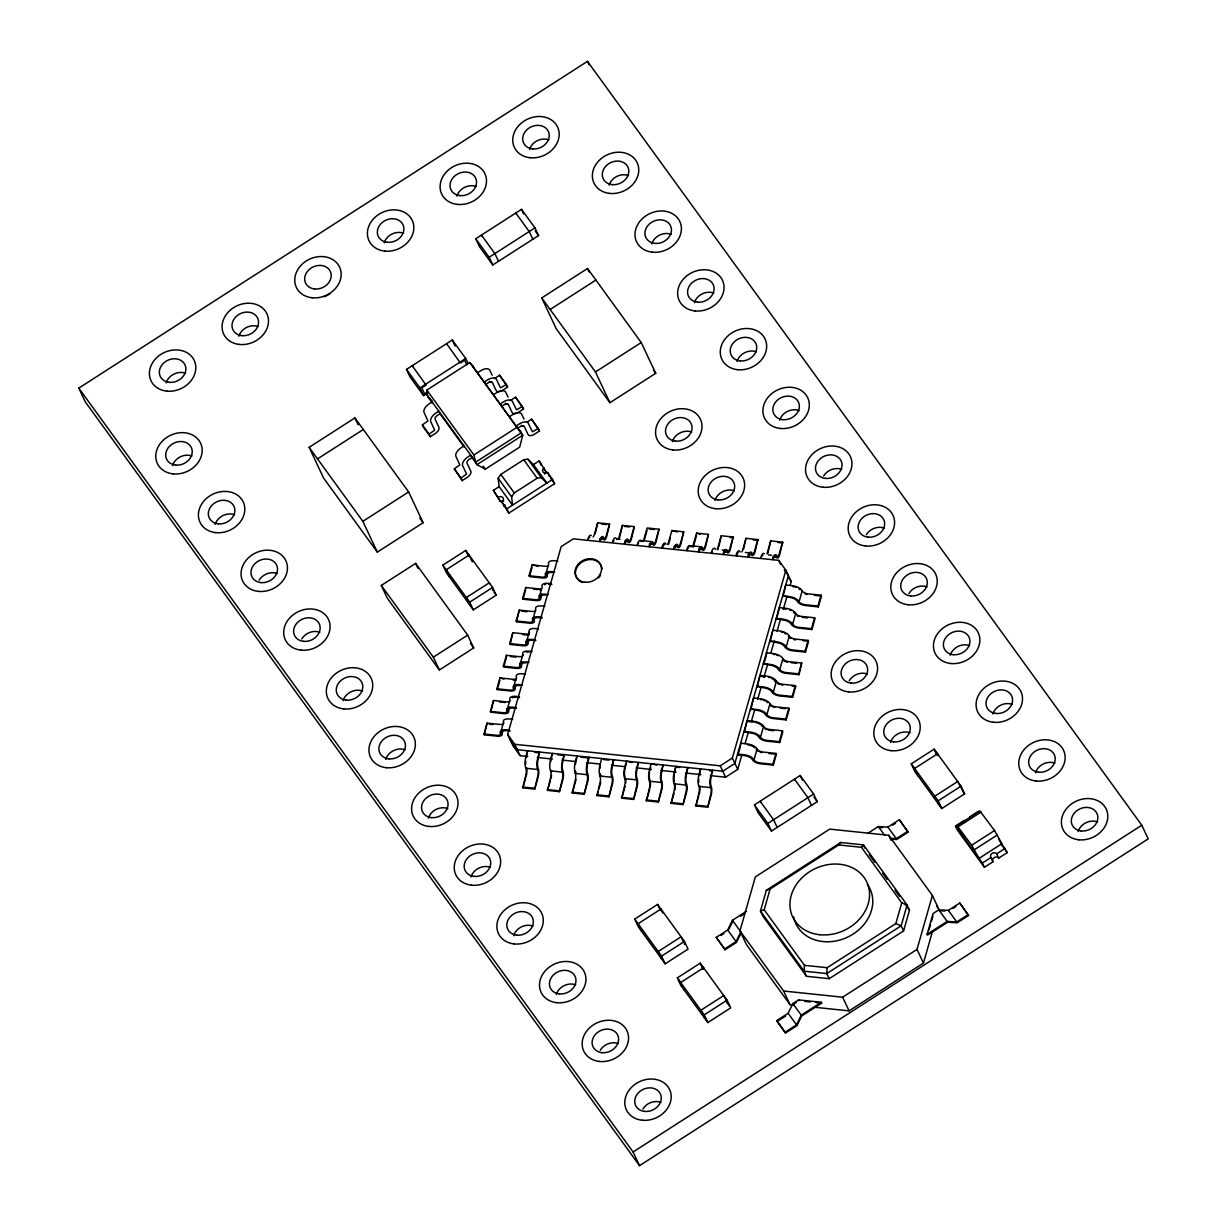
<?xml version="1.0" encoding="UTF-8"?>
<svg xmlns="http://www.w3.org/2000/svg" width="1227" height="1227" viewBox="0 0 1227 1227"><rect width="100%" height="100%" fill="white"/><g stroke="black" fill="none" stroke-linecap="round" stroke-linejoin="round"><path stroke-width="1.5" d="M840.74 842.504L838.762 844.943L770.096 889.054L764.176 909.805L804.467 965.327L804.099 971.186L806.507 976.309L829.207 978.686L903.593 930.91L909.498 910.158L907.09 905.02L863.44 844.882L840.74 842.504L766.354 890.281L760.449 911.032L762.857 916.17L806.507 976.309M838.762 844.943L861.461 847.32L901.738 902.842L895.833 923.594L827.167 967.704L826.783 973.563L829.207 978.686M510.064 731.016L506.858 730.678A6.825 3.052 15.9 0 0 502.042 733.424A6.825 3.052 15.9 0 1 497.226 736.169L484.389 734.82L483.99 733.976L487.088 723.117L499.926 724.451A5.123 2.285 15.9 0 0 503.53 722.396A8.528 3.819 15.9 0 1 509.542 718.961L512.763 719.298M516.506 708.408L513.3 708.086A6.825 3.052 15.9 0 0 508.484 710.832A6.825 3.052 15.9 0 1 503.668 713.577L490.831 712.227L490.432 711.369L493.515 700.51L506.368 701.859A5.123 2.285 15.9 0 0 509.926 701.016M519.727 685.479A6.825 3.052 15.9 0 0 514.926 688.224A6.825 3.052 15.9 0 1 510.11 690.97L497.272 689.62L496.858 688.776L499.956 677.902L512.794 679.252A5.123 2.285 15.9 0 0 515.846 678.853M526.168 662.871A6.825 3.052 15.9 0 0 521.352 665.617A6.825 3.052 15.9 0 1 516.552 668.362L503.699 667.028L503.3 666.169L506.398 655.31L519.236 656.644A5.123 2.285 15.9 0 0 522.288 656.261M535.816 640.617L532.61 640.279A6.825 3.052 15.9 0 0 527.794 643.025A6.825 3.052 15.9 0 1 522.978 645.77L510.141 644.42L509.742 643.562L512.84 632.703L525.677 634.052A5.123 2.285 15.9 0 0 529.282 631.997A8.528 3.819 15.9 0 1 535.294 628.561L538.5 628.899M542.257 618.009L539.036 617.672A6.825 3.052 15.9 0 0 534.236 620.417A6.825 3.052 15.9 0 1 529.42 623.163L516.582 621.813L516.184 620.969L519.266 610.11L532.104 611.445A5.123 2.285 15.9 0 0 535.678 610.601M545.478 595.064A6.825 3.052 15.9 0 0 540.662 597.81A6.825 3.052 15.9 0 1 535.862 600.555L523.024 599.221L522.61 598.362L525.708 587.503L538.546 588.853A5.123 2.285 15.9 0 0 541.598 588.454M551.92 572.472A6.825 3.052 15.9 0 0 547.104 575.218A6.825 3.052 15.9 0 1 542.288 577.963L529.45 576.613L529.052 575.754L532.15 564.895L544.987 566.245A5.123 2.285 15.9 0 0 548.04 565.846M484.389 734.82L487.088 723.117M490.831 712.227L493.515 700.51M497.272 689.62L499.849 680.571M504.22 665.218L506.276 657.979M510.141 644.42L512.84 632.703M516.582 621.813L519.266 610.11M523.024 599.221L525.601 590.172M529.972 574.803L532.027 567.564M483.99 733.976L496.828 735.31A5.123 2.285 15.9 0 0 500.447 733.255L503.53 722.396M490.432 711.369L503.269 712.718A5.123 2.285 15.9 0 0 506.874 710.663L509.972 699.789M513.837 686.246L515.892 679.006M503.3 666.169L516.138 667.519A5.123 2.285 15.9 0 0 519.757 665.448L522.84 654.589A8.528 3.819 15.9 0 1 528.852 651.154L532.073 651.491M509.742 643.562L522.579 644.911A5.123 2.285 15.9 0 0 526.184 642.856L529.282 631.997M516.184 620.969L529.021 622.304A5.123 2.285 15.9 0 0 532.625 620.248L535.724 609.39A8.528 3.819 15.9 0 1 541.736 605.954L544.941 606.291M539.573 595.831L541.644 588.592M529.052 575.754L541.889 577.104A5.123 2.285 15.9 0 0 545.494 575.049L548.086 566M502.042 733.424L503.07 729.804M508.484 710.832L509.512 707.212M514.926 688.224L515.953 684.605M521.352 665.617L522.395 661.997M527.794 643.025L528.822 639.405M540.662 597.81L541.705 594.19M547.104 575.218L548.132 571.598M527.748 756.476L520.141 755.679L513.009 745.878L507.656 734.482L561.168 546.628L573.3 538.837L778.746 560.356L785.863 570.172L791.216 581.552L790.173 585.233M526.322 757.504L527.595 750.786L525.923 756.66A8.528 2.776 -84 0 0 525.846 768.271A5.123 1.672 -84 0 1 525.8 775.234L522.855 787.826L534.727 789.068L538.07 777.335A6.825 2.224 -84 0 0 538.132 768.041A6.825 2.224 -84 0 1 538.208 758.746L539.466 752.028L537.794 757.903A8.528 2.776 -84 0 0 537.717 769.513A5.123 1.672 -84 0 1 537.671 776.476L534.727 789.068M600.064 541.536A6.825 2.224 -84 0 1 603.347 539.082A6.825 2.224 -84 0 0 606.629 536.628L609.574 524.036L597.687 522.794L594.343 534.543A5.123 1.672 -84 0 1 593.101 536.905M522.855 787.826L525.723 777.765M595.233 533.714L597.687 522.794M609.574 524.036L606.23 535.785A5.123 1.672 -84 0 1 603.761 537.625A8.528 2.776 -84 0 0 599.666 540.693M559.451 791.66L562.395 779.068A5.123 1.672 -84 0 0 562.441 772.105A8.528 2.776 -84 0 1 562.518 760.479L564.19 754.62L562.917 761.338A6.825 2.224 -84 0 0 562.856 770.633A6.825 2.224 -84 0 1 562.794 779.912L559.451 791.66L547.564 790.418L550.509 777.826A5.123 1.672 -84 0 0 550.555 770.847A8.528 2.776 -84 0 1 550.632 759.237L552.303 753.378L551.046 760.096A6.825 2.224 -84 0 0 550.662 761.737M624.788 544.128A6.825 2.224 -84 0 1 628.071 541.674A6.825 2.224 -84 0 0 631.338 539.22L634.282 526.628L622.411 525.386L619.068 537.119A5.123 1.672 -84 0 1 617.825 539.481M547.564 790.418L550.432 780.357M619.466 537.978L622.411 525.386M634.282 526.628L630.939 538.377A5.123 1.672 -84 0 1 628.485 540.202A8.528 2.776 -84 0 0 624.374 543.27M584.159 794.252L587.104 781.66A5.123 1.672 -84 0 0 587.15 774.682A8.528 2.776 -84 0 1 587.227 763.071L588.899 757.212L587.641 763.93A6.825 2.224 -84 0 0 587.564 773.225A6.825 2.224 -84 0 1 587.503 782.504L584.159 794.252L572.288 793.01L575.233 780.403A5.123 1.672 -84 0 0 575.279 773.439A8.528 2.776 -84 0 1 575.356 761.829L577.027 755.955L575.754 762.688A6.825 2.224 -84 0 0 575.386 764.329M572.288 793.01L575.632 781.262A6.825 2.224 -84 0 0 576.015 779.62M644.19 540.57L647.043 530.509M642.994 541.567A5.123 1.672 -84 0 0 643.776 539.711L647.12 527.978L659.006 529.22L655.663 540.954A5.123 1.672 -84 0 1 653.193 542.794A8.528 2.776 -84 0 0 649.098 545.862M601.751 758.547L600.08 764.421A8.528 2.776 -84 0 0 599.988 776.031A5.123 1.672 -84 0 1 599.942 782.995L596.997 795.602L608.883 796.844L612.227 785.096A6.825 2.224 -84 0 0 612.288 775.801A6.825 2.224 -84 0 1 612.35 766.522L613.623 759.789L611.951 765.663A8.528 2.776 -84 0 0 611.874 777.274A5.123 1.672 -84 0 1 611.828 784.237L608.883 796.844M674.221 549.313A6.825 2.224 -84 0 1 677.503 546.859A6.825 2.224 -84 0 0 680.786 544.405L683.715 531.812L671.844 530.57L668.5 542.303A5.123 1.672 -84 0 1 667.703 544.159M596.997 795.602L597.963 792.243M598.914 788.884L600.356 783.854A6.825 2.224 -84 0 0 600.724 782.212M670.341 538.132L668.899 543.162A6.825 2.224 -84 0 1 668.408 544.558M683.715 531.812L680.371 543.546A5.123 1.672 -84 0 1 677.918 545.386A8.528 2.776 -84 0 0 673.822 548.454M625.617 766.4L626.445 763.455M633.592 799.421L636.537 786.829A5.123 1.672 -84 0 0 636.583 779.866A8.528 2.776 -84 0 1 636.675 768.255L638.347 762.381L637.074 769.114A6.825 2.224 -84 0 0 637.012 778.393A6.825 2.224 -84 0 1 636.936 787.688L633.592 799.421L621.721 798.179L624.666 785.587A5.123 1.672 -84 0 0 624.712 778.624A8.528 2.776 -84 0 1 624.788 767.013L626.46 761.139L631.951 762.534M698.93 551.905A6.825 2.224 -84 0 1 702.212 549.451A6.825 2.224 -84 0 0 705.494 546.997L708.439 534.389L696.553 533.147L693.209 544.895A5.123 1.672 -84 0 1 692.427 546.751M621.721 798.179L625.064 786.446M696.491 535.678L693.623 545.754A6.825 2.224 -84 0 1 693.132 547.15M708.439 534.389L705.096 546.138A5.123 1.672 -84 0 1 702.626 547.978A8.528 2.776 -84 0 0 698.531 551.046M649.911 770.449L650.739 767.519M658.316 802.013L661.261 789.421A5.123 1.672 -84 0 0 661.307 782.458A8.528 2.776 -84 0 1 661.384 770.847L663.055 764.973L661.782 771.706A6.825 2.224 -84 0 0 661.721 780.986A6.825 2.224 -84 0 1 661.66 790.28L658.316 802.013L646.445 800.771L649.374 788.179A5.123 1.672 -84 0 0 649.436 781.216A8.528 2.776 -84 0 1 649.512 769.605L651.184 763.731L656.675 765.111M723.654 554.481A6.825 2.224 -84 0 1 726.936 552.027A6.825 2.224 -84 0 0 730.218 549.589L733.148 536.981L721.277 535.739L717.933 547.487A5.123 1.672 -84 0 1 717.151 549.343M646.445 800.771L649.789 789.038M718.807 546.659L721.277 535.739M733.148 536.981L729.804 548.73A5.123 1.672 -84 0 1 727.35 550.57A8.528 2.776 -84 0 0 723.255 553.638M674.62 773.041L675.893 766.323L674.221 772.182A8.528 2.776 -84 0 0 674.144 783.808A5.123 1.672 -84 0 1 674.098 790.771L671.154 803.363L683.04 804.605L686.384 792.872A6.825 2.224 -84 0 0 686.445 783.578A6.825 2.224 -84 0 1 686.506 774.283L687.78 767.565L686.108 773.439A8.528 2.776 -84 0 0 686.016 785.05A5.123 1.672 -84 0 1 685.97 792.013L683.04 804.605M748.363 557.073A6.825 2.224 -84 0 1 751.645 554.619A6.825 2.224 -84 0 0 754.927 552.165L757.872 539.573L746.001 538.331L742.657 550.079A5.123 1.672 -84 0 1 741.86 551.935M671.154 803.363L674.022 793.302M743.531 549.251L746.001 538.331M757.872 539.573L754.528 551.322A5.123 1.672 -84 0 1 752.074 553.162A8.528 2.776 -84 0 0 747.964 556.214M699.344 775.633L700.617 768.915L698.945 774.774A8.528 2.776 -84 0 0 698.869 786.384A5.123 1.672 -84 0 1 698.823 793.363L695.878 805.955L707.749 807.197L711.093 795.449A6.825 2.224 -84 0 0 711.154 786.17A6.825 2.224 -84 0 1 711.215 776.875L712.488 770.157L710.816 776.016A8.528 2.776 -84 0 0 710.74 787.627A5.123 1.672 -84 0 1 710.694 794.605L707.749 807.197M773.087 559.665A6.825 2.224 -84 0 1 776.369 557.211A6.825 2.224 -84 0 0 779.651 554.757L782.596 542.165L770.709 540.923L767.366 552.656A5.123 1.672 -84 0 1 766.998 553.714M695.878 805.955L698.746 795.894M767.765 553.515L770.709 540.923M782.596 542.165L779.252 553.898A5.123 1.672 -84 0 1 776.783 555.739A8.528 2.776 -84 0 0 772.688 558.806M710.356 775.617L725.571 777.212L737.718 769.406L732.366 758.025L785.863 570.172M741.062 744.053L740.663 743.209L747.09 743.884A8.528 3.819 15.9 0 1 757.12 748.991A5.123 2.285 15.9 0 0 763.133 752.059L775.985 753.409L776.384 754.252L773.286 765.127L760.449 763.777A6.825 3.052 15.9 0 1 752.427 759.682A6.825 3.052 15.9 0 0 744.39 755.587L737.964 754.927L740.556 745.863M744.406 732.32L747.105 720.602L753.516 721.277A8.528 3.819 15.9 0 1 763.562 726.384A5.123 2.285 15.9 0 0 769.574 729.452L782.412 730.801L782.826 731.66L779.728 742.519L766.89 741.169A6.825 3.052 15.9 0 1 758.853 737.074A6.825 3.052 15.9 0 0 750.832 732.994L744.007 731.461L750.433 732.136A8.528 3.819 15.9 0 1 760.464 737.243A5.123 2.285 15.9 0 0 766.476 740.31L779.329 741.66L779.728 742.519M750.847 709.712L753.531 697.994L759.958 698.669A8.528 3.819 15.9 0 1 769.989 703.792A5.123 2.285 15.9 0 0 776.016 706.859L788.854 708.194L789.252 709.053L786.17 719.912L773.317 718.577A6.825 3.052 15.9 0 1 765.295 714.482A6.825 3.052 15.9 0 0 757.258 710.387L750.449 708.869L756.86 709.528A8.528 3.819 15.9 0 1 766.906 714.651A5.123 2.285 15.9 0 0 772.918 717.718L785.755 719.068L786.17 719.912M757.289 687.12L759.973 675.402L766.4 676.077A8.528 3.819 15.9 0 1 776.43 681.184A5.123 2.285 15.9 0 0 782.458 684.252L795.295 685.602L795.694 686.46L792.596 697.319L779.758 695.97A6.825 3.052 15.9 0 1 771.737 691.875A6.825 3.052 15.9 0 0 763.7 687.795L756.875 686.261L763.301 686.936A8.528 3.819 15.9 0 1 773.332 692.043A5.123 2.285 15.9 0 0 779.36 695.111L792.197 696.461L792.596 697.319M764.237 662.703L766.292 655.463M770.157 641.905L772.841 630.203L779.268 630.862A8.528 3.819 15.9 0 1 789.298 635.985A5.123 2.285 15.9 0 0 795.326 639.052L808.164 640.402L808.562 641.246L805.479 652.104L792.642 650.77A6.825 3.052 15.9 0 1 784.605 646.675A6.825 3.052 15.9 0 0 776.584 642.58L769.758 641.061L776.17 641.736A8.528 3.819 15.9 0 1 786.216 646.844A5.123 2.285 15.9 0 0 792.228 649.911L805.065 651.261L805.479 652.104M776.599 619.313L779.283 607.595L785.709 608.27A8.528 3.819 15.9 0 1 795.74 613.377A5.123 2.285 15.9 0 0 801.768 616.445L814.605 617.794L815.004 618.653L811.906 629.512L799.068 628.163A6.825 3.052 15.9 0 1 791.047 624.068A6.825 3.052 15.9 0 0 783.01 619.988L776.185 618.454L782.611 619.129A8.528 3.819 15.9 0 1 792.642 624.236A5.123 2.285 15.9 0 0 798.67 627.304L811.507 628.653L811.906 629.512M783.025 596.705L785.725 584.988L792.136 585.662A8.528 3.819 15.9 0 1 802.182 590.785A5.123 2.285 15.9 0 0 808.194 593.853L821.047 595.187L821.446 596.046L818.348 606.905L805.51 605.555A6.825 3.052 15.9 0 1 797.473 601.475A6.825 3.052 15.9 0 0 789.452 597.38L782.627 595.847L789.053 596.521A8.528 3.819 15.9 0 1 799.084 601.644A5.123 2.285 15.9 0 0 805.111 604.712L817.949 606.046L818.348 606.905M737.718 769.406L741.906 754.682M745.065 743.623L748.209 732.58M751.353 721.522L754.498 710.479M757.642 699.421L761.323 686.537M763.946 677.319L767.611 664.436M770.755 653.377L774.436 640.494M777.059 631.276L780.725 618.393M783.347 609.175L787.028 596.291M773.286 765.127L772.887 764.268L760.05 762.918A5.123 2.285 15.9 0 1 754.022 759.85L757.12 748.991M760.464 737.243L763.562 726.384M766.906 714.651L769.989 703.792M773.332 692.043L776.43 681.184M779.774 669.451A8.528 3.819 15.9 0 0 769.743 664.328L763.317 663.654L770.142 665.187A6.825 3.052 15.9 0 1 778.163 669.282A6.825 3.052 15.9 0 0 786.2 673.362L799.038 674.712L798.639 673.853L785.801 672.519A5.123 2.285 15.9 0 1 779.774 669.451L782.872 658.577A8.528 3.819 15.9 0 0 772.826 653.47L766.415 652.795L766.814 653.654M786.216 646.844L789.298 635.985M792.642 624.236L795.74 613.377M799.084 601.644L802.182 590.785M772.887 764.268L775.985 753.409M779.329 741.66L782.412 730.801M785.755 719.068L788.854 708.194M792.197 696.461L795.295 685.602M798.639 673.853L801.722 662.994L788.884 661.644A5.123 2.285 15.9 0 1 782.872 658.577M805.065 651.261L808.164 640.402M811.507 628.653L814.605 617.794M817.949 606.046L821.047 595.187M799.038 674.712L801.722 662.994M793.854 1005.082L790.05 1004.683L746.399 944.545L739.973 930.864L755.341 876.906L829.728 829.115L888.747 835.296L932.382 895.449L938.824 909.13L936.584 906.032M814.805 1007.275L849.069 1010.864L923.456 963.088L917.014 949.422L932.382 895.449M927.137 934.268L933.057 913.517L938.778 909.836L948.333 910.373L959.775 903.026L968.578 915.449L957.137 922.796L947.566 922.259L927.535 935.127L927.137 934.268L947.167 921.416L956.738 921.937L968.18 914.59M929.023 929.943L930.495 924.744M931.477 921.293L932.965 916.109M923.456 963.088L932.673 930.71M741.231 932.704L736.491 942.428L725.05 949.79L716.246 937.367L727.688 930.005L732.427 920.296L746.292 911.385M728.884 929.253L732.826 921.14M725.05 949.79L724.636 948.931L736.077 941.584L740.817 931.86L732.427 920.296M788.117 1013.287L792.857 1003.563L798.578 999.898L821.277 1002.275L821.691 1003.134L801.66 1015.987L796.921 1025.711L785.479 1033.057L776.676 1020.649L788.117 1013.287L796.522 1024.852L785.065 1032.214L785.479 1033.057M796.522 1024.852L801.262 1015.143L821.277 1002.275M498.177 478.3L511.613 496.812L512.549 505.156L499.113 486.644L498.177 478.3L500.815 474.42L523.699 459.726L527.917 459.205L533.454 464.588L546.874 483.101L541.337 477.702L527.917 459.205M511.613 496.812L514.251 492.932L537.135 478.223L541.337 477.702M861.461 847.32L863.44 844.882L865.05 848.302M78.789 388.115L587.472 61.35L1141.77 825.219L1148.211 838.885L639.528 1165.65L85.23 401.781L78.789 388.115L633.086 1151.984L639.528 1165.65M475.739 238.774L521.506 209.357L534.941 227.869L538.561 235.569L492.779 264.971L479.358 246.458L475.739 238.774L489.159 257.271L492.779 264.971M489.159 257.271L534.941 227.869M427.84 392.824L423.56 395.585L410.125 377.072L406.505 369.388L452.288 339.986L465.708 358.483L467.886 363.1M309.143 447.334L354.91 417.932L408.637 491.95L423.116 522.717L377.333 552.119L323.621 478.101L309.143 447.334L362.855 521.352L377.333 552.119M541.736 297.916L587.518 268.514L641.23 342.548L655.709 373.299L609.926 402.717L556.214 328.683L541.736 297.916L595.463 371.95L609.926 402.717M423.56 395.585L419.941 387.885L465.708 358.483M317.532 458.898L363.315 429.496M550.125 309.48L595.908 280.078M432.303 403.116L427.057 395.002L426.827 390.109L469.864 362.456L522.717 435.248L519.681 447.119L485.34 469.174L476.95 464.665L470.708 455.156L466.92 457.625A8.543 4.663 -36 0 0 462.487 465.263L466.536 474.113L460.999 478.085L462.211 480.647L467.211 477.426A5.966 3.267 -36 0 0 470.815 471.214L466.996 463.1A3.42 1.871 -36 0 1 469.051 459.558L471.92 457.717M427.441 391.965L424.588 393.806L421.766 387.824L426.06 385.079L412.226 365.707L412.625 366.566M432.103 401.95L428.315 404.419A8.543 4.663 -36 0 0 423.882 412.057L427.932 420.907L422.395 424.879L423.606 427.441L430.309 436.689L435.324 433.468A5.966 3.267 -36 0 0 438.913 427.272L435.094 419.143A3.42 1.871 -36 0 1 437.165 415.6L440.018 413.76L438.806 411.198L435.033 413.668A8.543 4.663 -36 0 0 430.6 421.306L434.649 430.156L429.113 434.128L430.309 436.689M477.87 372.548L481.69 370.14A8.543 4.663 -36 0 1 489.588 369.864L492.15 375.171M506.352 384.511L500.57 387.87L496.291 379.112A8.543 4.663 -36 0 0 488.392 379.388L484.588 381.796L485.8 384.358L488.653 382.517A3.42 1.871 -36 0 1 492.318 382.395L496.137 390.508A5.966 3.267 -36 0 0 502.549 390.278L507.564 387.072L506.352 384.511L499.634 375.247L494.542 378.514M493.821 394.527L497.625 392.119A8.543 4.663 -36 0 1 505.524 391.827L508.101 397.149M522.303 406.49L516.521 409.849L512.242 401.091A8.543 4.663 -36 0 0 504.343 401.367L500.539 403.775L501.736 406.336L504.604 404.496A3.42 1.871 -36 0 1 508.269 404.373L512.088 412.487A5.966 3.267 -36 0 0 518.5 412.257L523.515 409.051L522.303 406.49L515.585 397.226L510.202 400.615M463.99 445.907L460.217 448.376A8.543 4.663 -36 0 0 455.784 456.015L459.818 464.926L454.281 468.821L462.211 480.647M509.772 416.49L513.576 414.082A8.543 4.663 -36 0 1 521.475 413.806L524.052 419.128M362.855 521.352L408.637 491.95M595.463 371.95L641.23 342.548M427.057 395.002L475.739 462.088L473.898 454.987L516.935 427.333L521.521 432.686L475.739 462.088L476.95 464.665L522.717 435.248L518.699 429.695M526.674 422.333L531.536 419.205L538.254 428.453L539.451 431.03L534.451 434.235A5.966 3.267 -36 0 1 528.039 434.465L524.22 426.352A3.42 1.871 -36 0 0 520.555 426.475L517.687 428.315L516.475 425.754L520.294 423.346A8.543 4.663 -36 0 1 528.193 423.07L532.472 431.827L538.254 428.453M503.76 501.107A3.42 2.837 -25.2 0 0 500.432 501.536L493.392 490.325L499.113 486.644M533.454 464.588L539.174 460.923L546.214 472.134A3.42 2.837 -25.2 0 0 544.681 474.113M381.306 585.448L415.631 563.392L467.671 635.111L473.699 647.933L439.373 669.988L387.333 598.27L381.306 585.448L433.346 657.166L439.373 669.988M552.595 479.42L554.604 483.699L508.837 513.101L506.828 508.822L552.595 479.42L547.564 472.487A3.42 2.837 -25.2 0 1 543.024 472.012A3.42 2.837 -25.2 0 1 544.205 467.855M442.855 565.141L465.739 550.432L492.594 587.457L496.214 595.141L473.331 609.85L446.475 572.825L442.855 565.141L469.711 602.15L473.331 609.85M469.711 602.15L492.594 587.457M433.346 657.166L467.671 635.111M507.656 734.482L514.773 744.298L720.218 765.817L732.366 758.025M754.421 804.897L800.188 775.495L813.624 794.007L817.243 801.691L771.461 831.093L758.041 812.596L754.421 804.897L767.841 823.409L771.461 831.093M767.841 823.409L813.624 794.007M634.696 919.115L657.58 904.406L684.451 941.431L688.071 949.115L665.172 963.824L638.316 926.799L634.696 919.115L661.552 956.124L665.172 963.824M911.278 763.838L934.161 749.13L961.017 786.154L964.637 793.838L941.753 808.547L914.897 771.522L911.278 763.838L938.134 800.848L941.753 808.547M661.552 956.124L684.451 941.431M867.55 833.486L878.348 826.569L887.903 827.09L899.345 819.743L908.149 832.167L896.707 839.513L890.955 839.191M740.541 916.201L743.623 914.222M720.939 935.465L723.807 933.624M892.596 825.188L895.465 823.348M938.134 800.848L961.017 786.154M677.335 977.873L700.218 963.164L727.09 1000.189L730.709 1007.873L707.81 1022.582L680.954 985.557L677.335 977.873L704.191 1014.882L707.81 1022.582M890.557 838.348L896.293 838.654L907.75 831.308M998.563 839.069L1007.275 852.596L998.701 858.118A3.42 2.837 -25.2 0 0 994.161 857.642A3.42 2.837 -25.2 0 0 992.98 861.783L984.391 867.305L957.535 830.28L955.526 826.016L964.115 820.495A3.42 2.837 -25.2 0 0 965.327 821.415M978.41 811.308L969.836 816.829A3.42 2.837 -25.2 0 1 970.174 817.489M956.999 825.633L979.882 810.924L994.53 830.526L1001.907 843.701L979.023 858.394L971.646 845.234L956.999 825.633L958.885 830.633M958.226 826.722L981.109 812.013M704.191 1014.882L727.09 1000.189M971.646 845.234L994.53 830.526M974.437 849.667L997.336 834.973M984.391 867.305L982.382 863.026L990.971 857.52A3.42 2.837 -25.2 0 1 992.152 853.363A3.42 2.837 -25.2 0 1 996.692 853.839L1005.266 848.317M793.271 1004.422L796.124 1002.582M778.516 1020.573L785.663 1015.987M953.026 908.471L955.894 906.63M739.973 930.864L783.624 991.017L842.627 997.198L917.014 949.422M633.086 1151.984L1141.77 825.219M766.354 890.281L770.096 889.054M764.176 909.805L760.449 911.032L804.099 971.186L826.783 973.563L901.17 925.787L907.09 905.02L901.738 902.842M878.747 827.412L882.566 827.627M939.176 910.695L944.913 911.017M601.491 524.006L606.583 524.543M624.512 526.414L629.604 526.95M649.221 529.006L654.313 529.543M677.335 531.951L671.844 530.57M700.356 534.358L696.553 533.147M730.157 537.487L733.562 537.84M753.179 539.895L758.271 540.432M777.903 542.487L782.995 543.024M640.034 540.401L651.92 541.644M689.467 545.586L701.353 546.828M620.003 539.328L616.598 538.96A5.123 1.672 -84 0 0 616.966 539.481M722.258 550.033L725.648 550.386M745.28 552.441L748.669 552.794M768.301 554.849L771.691 555.217M599.957 538.73L603.347 539.082M624.666 541.322L628.071 541.674M649.39 543.914L652.779 544.267A6.825 2.224 -84 0 0 656.062 541.813L659.006 529.22M674.098 546.506L677.503 546.859M698.823 549.082L702.212 549.451M723.531 551.675L726.936 552.027M748.255 554.267L751.645 554.619M772.979 556.859L776.369 557.211M557.825 561.092L554.604 560.754A8.528 3.819 15.9 0 0 548.592 564.19A5.123 2.285 15.9 0 1 548.745 564.834M538.055 566.337L532.15 564.895M814.099 595.279L821.446 596.046M554.727 571.951L551.521 571.613A8.528 3.819 15.9 0 0 545.494 575.049M551.383 583.684L548.178 583.362A8.528 3.819 15.9 0 0 542.15 586.782A5.123 2.285 15.9 0 1 542.303 587.426M548.576 584.205L551.782 584.543M782.903 608.791L786.108 609.129M533.454 589.129L537.119 589.512M802.167 617.304L807.673 617.887M548.285 594.558L545.079 594.221A8.528 3.819 15.9 0 0 539.067 597.641A5.123 2.285 15.9 0 1 535.447 599.712L522.61 598.362M521.506 611.153L527.012 611.721M803.072 640.678L806.737 641.061M541.843 617.15L538.638 616.813A8.528 3.819 15.9 0 0 532.625 620.248M522.411 634.528L526.076 634.911A6.825 3.052 15.9 0 0 529.067 634.788M791.124 662.703L796.63 663.27M535.417 639.758L532.196 639.42A8.528 3.819 15.9 0 0 526.184 642.856M760.372 676.261L765.188 676.752M510.463 656.552L515.969 657.12M792.028 686.062L795.694 686.46M528.975 662.35L525.769 662.028A8.528 3.819 15.9 0 0 519.757 665.448M525.631 674.098L522.426 673.761A8.528 3.819 15.9 0 0 516.414 677.197A5.123 2.285 15.9 0 1 516.552 677.841M504.036 679.144L499.956 677.902M780.081 708.102L785.587 708.669M522.533 684.957L519.328 684.62A8.528 3.819 15.9 0 0 513.315 688.056A5.123 2.285 15.9 0 1 509.711 690.111L496.858 688.776M519.19 696.706L515.984 696.369A8.528 3.819 15.9 0 0 509.726 698.715M519.604 697.549L516.383 697.212A6.825 3.052 15.9 0 0 512.319 697.749M749.099 721.629L753.915 722.136M499.42 701.936L504.926 702.519M773.654 730.694L769.973 730.31A6.825 3.052 15.9 0 1 768.255 730.019M516.107 707.565L512.886 707.227A8.528 3.819 15.9 0 0 506.874 710.663M489.328 724.16L492.993 724.543M769.038 753.485L774.544 754.068M509.665 730.157L506.46 729.82A8.528 3.819 15.9 0 0 500.447 733.255M534.788 752.35L538.178 752.703M557.81 754.758L562.886 755.295M580.831 757.166L589.313 758.056M603.837 759.59L608.929 760.111M676.292 767.166L679.697 767.535M709.497 770.648L712.887 771.001M537.257 757.473L552.472 759.068M561.981 760.065L575.294 761.461M586.705 762.657L600.034 764.053M611.445 765.249L624.758 766.645M636.169 767.841L651.384 769.436M660.893 770.433L676.123 772.028M685.632 773.025L700.847 774.62M525.846 768.271L537.717 769.513M550.555 770.847L562.441 772.105M575.279 773.439L587.15 774.682M599.988 776.031L611.874 777.274M624.712 778.624L636.583 779.866M649.436 781.216L661.307 782.458M674.144 783.808L686.016 785.05M698.869 786.384L710.74 787.627M522.457 786.967L534.328 788.209M547.165 789.559L559.052 790.802M571.889 792.151L583.761 793.394M596.598 794.743L608.485 795.986M621.322 797.335L633.193 798.578M646.031 799.912L657.917 801.17M670.755 802.504L682.626 803.746M695.464 805.096L707.35 806.338M804.467 965.327L827.167 967.704M804.667 1001.339L810.341 1001.938M816.016 1002.536L821.691 1003.134M895.833 923.594L901.17 925.787L903.593 930.91M428.269 397.563L432.395 401.321M962.413 790.755L964.637 793.838M1000.572 843.348L1007.275 852.596M653.47 370.217L655.709 373.299M784.329 569.957L788.409 575.57L734.896 763.424L722.764 771.231L517.319 749.712L510.202 739.896M788.163 577.35L791.216 581.552M535.202 230.937L538.561 235.569M955.526 826.016L982.382 863.026M908.149 832.167L899.345 819.743M968.578 915.449L959.775 903.026M887.903 827.09L896.293 838.654M948.333 910.373L956.738 921.937M878.348 826.569L884.636 835.234M938.778 909.836L947.167 921.416M869.207 854.636L874.805 862.336M882.642 873.133L887.121 879.314M894.958 890.096L899.422 896.277M905.02 903.977L909.498 910.158M813.884 797.075L817.243 801.691M507.564 387.072L499.634 375.247M523.515 409.051L515.585 397.226M539.451 431.03L531.536 419.205M469.864 362.456L516.935 427.333M544.205 469.358L546.214 472.134M550.586 478.147L554.604 483.699M523.699 459.726L537.135 478.223M500.815 474.42L514.251 492.932M483.131 466.122L485.34 469.174M426.827 390.109L473.898 454.987M440.018 413.76L464.097 446.95M406.505 369.388L419.941 387.885M493.392 490.325L500.432 501.536M498.423 497.257A3.42 2.837 -25.2 0 1 502.963 497.733A3.42 2.837 -25.2 0 1 501.782 501.889L506.828 508.822M501.782 501.889L508.837 513.101M422.395 424.879L429.113 434.128M454.281 468.821L460.999 478.085M792.857 1003.563L801.262 1015.143M493.975 592.058L496.214 595.141M727.688 930.005L736.077 941.584M419.757 518.085L423.116 522.717M716.246 937.367L724.636 948.931M776.676 1020.649L785.065 1032.214M470.386 643.347L473.699 647.933M996.692 853.839L998.701 858.118M963.41 791.829L957.673 781.522L934.775 796.216L935.189 797.075M990.971 857.52L992.98 861.783M937.52 755.633L935.403 751.139L937.919 754.62L937.52 753.761L914.636 768.455L915.035 769.314M934.161 749.13L936.339 753.746M937.704 800.541L940.511 806.522L937.995 803.056L938.394 803.915M587.472 61.35L589.083 64.77M918.256 776.154L912.52 765.847M778.746 560.356L780.648 564.405M888.747 835.296L891.155 840.434M587.518 268.514L589.129 271.934M800.188 775.495L802.366 780.111M811.522 805.372L807.903 797.673L794.467 779.176L794.881 780.035M521.506 209.357L523.684 213.973M532.84 239.234L529.22 231.55L515.785 213.038L516.184 213.897M777.197 827.427L773.577 819.728L760.142 801.231L760.541 802.075M737.964 754.927L737.565 754.068L743.991 754.743A8.528 3.819 15.9 0 1 754.022 759.85M498.499 261.29L494.88 253.606L481.459 235.093L481.858 235.952M842.627 997.198L849.069 1010.864M720.218 765.817L725.571 777.212M798.578 999.898L798.992 1000.757M547.564 472.487L549.573 476.751M539.174 460.923L541.184 465.186M783.624 991.017L790.05 1004.683M472.84 365.6L474.036 368.161M466.797 364.741L464.68 360.263L460.386 363.023L446.567 343.652L446.965 344.511M452.288 339.986L455.171 346.137M727.35 1003.257L726.951 1002.398L729.467 1005.864L723.731 995.557L700.847 1010.266L706.568 1020.573M525.708 587.503L526.107 588.362M702.872 968.18L701.461 965.189L703.991 968.655L703.577 967.796L680.694 982.505L681.092 983.348L678.577 979.882L681.399 985.864M700.218 963.164L703.117 969.33M683.608 942.137L681.092 936.799L658.193 951.508L661.813 959.192M684.313 943.64L684.712 944.483M662.749 912.888L660.939 909.038L638.055 923.747L641.675 931.431M657.58 904.406L660.479 910.572M704.053 1017.091L704.451 1017.95M683.914 989.33L684.313 990.189M489.65 583.684L489.236 582.825L466.352 597.534L469.972 605.218M492.456 589.666L492.855 590.509M472.318 561.905L469.097 555.064L446.214 569.773L449.834 577.457M465.739 550.432L468.637 556.598M506.398 655.31L506.797 656.154M514.773 744.298L520.141 755.679M354.91 417.932L358.131 424.757M415.631 563.392L417.901 568.208M582.61 582.503A13.65 11.365 -25.2 0 1 581.491 562.411A13.65 11.365 -25.2 0 1 601.936 569.129M600.478 575.218A13.65 11.365 -25.2 0 1 598.5 577.978M505.003 504.926A3.42 2.837 -25.2 0 1 503.791 506.168M867.29 884.268A40.951 34.111 -25.2 0 1 846.523 937.643A40.951 34.111 -25.2 0 1 793.7 916.968M694.421 302.716A13.65 11.365 -25.2 0 1 713.823 293.069M737.059 361.474A13.65 11.365 -25.2 0 1 756.461 351.827M779.697 420.248A13.65 11.365 -25.2 0 1 799.099 410.585M823.639 475.999A13.65 11.365 -25.2 0 1 841.737 469.358M866.277 534.773A13.65 11.365 -25.2 0 1 884.376 528.116M908.916 593.531A13.65 11.365 -25.2 0 1 927.014 586.874M950.25 655.279A13.65 11.365 -25.2 0 1 969.652 645.632M651.782 243.958A13.65 11.365 -25.2 0 1 671.169 234.311M609.144 185.2A13.65 11.365 -25.2 0 1 628.531 175.553M992.888 714.037A13.65 11.365 -25.2 0 1 1012.29 704.39M1035.527 772.795A13.65 11.365 -25.2 0 1 1054.929 763.148M1078.165 831.553A13.65 11.365 -25.2 0 1 1097.567 821.906M642.887 1109.009A13.65 11.365 -25.2 0 1 660.97 1102.352M600.248 1050.251A13.65 11.365 -25.2 0 1 618.331 1043.594M556.306 994.483A13.65 11.365 -25.2 0 1 575.693 984.836M513.668 935.726A13.65 11.365 -25.2 0 1 533.055 926.078M471.03 876.968A13.65 11.365 -25.2 0 1 490.417 867.32M428.392 818.21A13.65 11.365 -25.2 0 1 447.778 808.562M385.753 759.452A13.65 11.365 -25.2 0 1 405.14 749.804M343.115 700.694A13.65 11.365 -25.2 0 1 362.502 691.031M301.781 638.93A13.65 11.365 -25.2 0 1 319.864 632.273M259.142 580.172A13.65 11.365 -25.2 0 1 277.225 573.515M215.2 524.404A13.65 11.365 -25.2 0 1 234.587 514.757M172.562 465.647A13.65 11.365 -25.2 0 1 191.949 455.999M166.197 382.901A13.65 11.365 -25.2 0 1 185.599 373.253M238.866 336.229A13.65 11.365 -25.2 0 1 258.268 326.581M329.894 293.82A23.896 19.908 -25.2 0 1 324.311 296.597M384.204 242.869A13.65 11.365 -25.2 0 1 403.606 233.222M456.873 196.182A13.65 11.365 -25.2 0 1 476.275 186.535M529.543 149.51A13.65 11.365 -25.2 0 1 548.944 139.863M890.603 742.442A13.65 11.365 -25.2 0 1 909.989 732.795M849.268 680.678A13.65 11.365 -25.2 0 1 867.351 674.022M715.004 500.463A13.65 11.365 -25.2 0 1 734.406 490.815M672.365 441.705A13.65 11.365 -25.2 0 1 691.767 432.057M523.208 426.367A5.966 3.267 -36 0 1 521.322 425.217M491.321 382.41A5.966 3.267 -36 0 1 490.34 382.164M489.956 381.919A5.966 3.267 -36 0 1 489.42 381.26M507.257 404.389A5.966 3.267 -36 0 1 506.751 404.297M506.291 404.128A5.966 3.267 -36 0 1 505.371 403.238M649.497 546.721A6.825 2.224 -84 0 1 652.779 544.267M638.117 544.067A6.825 2.224 -84 0 1 638.669 542.994M637.227 544.619A8.528 2.776 -84 0 1 641.322 541.552M662.335 548.07A6.825 2.224 -84 0 1 664.589 544.696M661.936 547.211A8.528 2.776 -84 0 1 666.031 544.144M806.891 594.405A6.825 3.052 15.9 0 1 805.173 593.914M792.55 586.521A6.825 3.052 15.9 0 1 795.97 587.319M798.915 588.807A6.825 3.052 15.9 0 1 799.943 589.696M766.553 729.513A6.825 3.052 15.9 0 1 764.973 728.838M755.633 722.427A6.825 3.052 15.9 0 1 760.28 724.421M761.307 725.31A6.825 3.052 15.9 0 1 761.952 726.215M699.635 786.001A6.825 2.224 -84 0 1 699.221 794.206M698.7 782.427A6.825 2.224 -84 0 1 698.73 779.022M551.337 770.464A6.825 2.224 -84 0 1 551.552 771.875M551.537 775.28A6.825 2.224 -84 0 1 550.908 778.67M774.697 707.427A6.825 3.052 15.9 0 1 772.995 706.921M771.4 706.231A6.825 3.052 15.9 0 1 770.05 705.418M760.357 699.528A6.825 3.052 15.9 0 1 762.074 699.819M763.777 700.326A6.825 3.052 15.9 0 1 765.372 701M766.722 701.813A6.825 3.052 15.9 0 1 767.749 702.718M787.581 662.212A6.825 3.052 15.9 0 1 782.933 660.218M773.24 654.328A6.825 3.052 15.9 0 1 774.943 654.62M776.66 655.126A6.825 3.052 15.9 0 1 778.24 655.801M782.857 685.111A6.825 3.052 15.9 0 1 781.139 684.819M779.421 684.313A6.825 3.052 15.9 0 1 777.841 683.638M775.464 681.921A6.825 3.052 15.9 0 1 774.82 681.016M768.516 677.212A6.825 3.052 15.9 0 1 770.219 677.718M771.814 678.408A6.825 3.052 15.9 0 1 774.191 680.111M761.829 752.626A6.825 3.052 15.9 0 1 760.111 752.12M758.531 751.43A6.825 3.052 15.9 0 1 756.154 749.728M747.488 744.728A6.825 3.052 15.9 0 1 754.881 747.918M795.725 639.911A6.825 3.052 15.9 0 1 794.007 639.62M790.709 638.423A6.825 3.052 15.9 0 1 788.332 636.721M781.384 632.012A6.825 3.052 15.9 0 1 783.102 632.518M784.682 633.193A6.825 3.052 15.9 0 1 786.032 634.022M718.332 548.331A6.825 2.224 -84 0 1 717.841 549.742M711.767 553.239A6.825 2.224 -84 0 1 712.258 551.843M711.369 552.395A8.528 2.776 -84 0 1 715.479 549.328M736.491 555.831A6.825 2.224 -84 0 1 738.148 552.687M736.093 554.972A8.528 2.776 -84 0 1 740.188 551.905M650.203 780.832A6.825 2.224 -84 0 1 650.157 787.397M649.85 779.743A6.825 2.224 -84 0 1 649.528 772.09M762.258 555.938A6.825 2.224 -84 0 1 762.857 555.264M760.801 557.564A8.528 2.776 -84 0 1 764.314 553.638M589.236 537.825A6.825 2.224 -84 0 1 589.834 537.15M587.779 539.435A8.528 2.776 -84 0 1 591.291 535.524M544.512 584.742A6.825 3.052 15.9 0 1 545.586 584.328M540.555 589.758A6.825 3.052 15.9 0 1 538.944 589.696M526.26 652.135A6.825 3.052 15.9 0 1 529.266 652.012M522.84 654.589A5.123 2.285 15.9 0 1 522.809 655.801M526.613 767.887A6.825 2.224 -84 0 1 526.199 776.093M525.677 764.298A6.825 2.224 -84 0 1 525.708 760.909M625.709 779.651A6.825 2.224 -84 0 1 625.693 783.056M625.126 777.151A6.825 2.224 -84 0 1 625.187 767.872M798.746 616.506A6.825 3.052 15.9 0 1 797.151 615.831M789.528 609.911A6.825 3.052 15.9 0 1 791.124 610.601M793.501 612.304A6.825 3.052 15.9 0 1 794.13 613.209M674.927 783.424A6.825 2.224 -84 0 1 674.881 789.989M674.206 781.246A6.825 2.224 -84 0 1 674.252 774.682M613.393 541.475A6.825 2.224 -84 0 1 613.96 540.401M612.503 542.027A8.528 2.776 -84 0 1 616.015 538.116M575.34 770.893A6.825 2.224 -84 0 0 575.693 771.982A6.825 2.224 -84 0 1 576.061 773.056M600.049 773.485A6.825 2.224 -84 0 0 600.417 774.559A6.825 2.224 -84 0 1 600.77 775.648M599.85 768.669A6.825 2.224 -84 0 1 600.478 765.28M516.199 679.988A6.825 3.052 15.9 0 1 513.208 680.111M687.059 550.647A6.825 2.224 -84 0 1 687.549 549.251M688.102 548.178A6.825 2.224 -84 0 1 688.715 547.503M686.66 549.803A8.528 2.776 -84 0 1 690.755 546.736M585.463 582.273A13.65 11.365 -25.2 0 0 600.908 565.34A13.65 11.365 -25.2 0 0 578.454 563.853A13.65 11.365 -25.2 0 0 585.463 582.273M819.713 934.713A40.951 34.111 -25.2 0 0 868.118 885.373A40.951 34.111 -25.2 0 0 801.4 878.379A40.951 34.111 -25.2 0 0 819.713 934.713M1078.717 839.774A23.896 19.908 -25.2 0 0 1106.969 810.986A23.896 19.908 -25.2 0 0 1068.042 806.921A23.896 19.908 -25.2 0 0 1078.717 839.774M1036.079 781.016A23.896 19.908 -25.2 0 0 1064.33 752.228A23.896 19.908 -25.2 0 0 1025.404 748.148A23.896 19.908 -25.2 0 0 1036.079 781.016M993.441 722.258A23.896 19.908 -25.2 0 0 1021.677 693.47A23.896 19.908 -25.2 0 0 982.766 689.39A23.896 19.908 -25.2 0 0 993.441 722.258M950.802 663.5A23.896 19.908 -25.2 0 0 979.039 634.712A23.896 19.908 -25.2 0 0 940.127 630.632A23.896 19.908 -25.2 0 0 950.802 663.5M908.164 604.742A23.896 19.908 -25.2 0 0 936.4 575.954A23.896 19.908 -25.2 0 0 897.489 571.874A23.896 19.908 -25.2 0 0 908.164 604.742M865.526 545.984A23.896 19.908 -25.2 0 0 893.762 517.196A23.896 19.908 -25.2 0 0 854.851 513.116A23.896 19.908 -25.2 0 0 865.526 545.984M822.888 487.226A23.896 19.908 -25.2 0 0 851.124 458.438A23.896 19.908 -25.2 0 0 812.213 454.358A23.896 19.908 -25.2 0 0 822.888 487.226M780.249 428.453A23.896 19.908 -25.2 0 0 808.486 399.68A23.896 19.908 -25.2 0 0 769.574 395.6A23.896 19.908 -25.2 0 0 780.249 428.453M737.611 369.695A23.896 19.908 -25.2 0 0 765.847 340.922A23.896 19.908 -25.2 0 0 726.936 336.842A23.896 19.908 -25.2 0 0 737.611 369.695M694.973 310.937A23.896 19.908 -25.2 0 0 723.209 282.164A23.896 19.908 -25.2 0 0 684.298 278.084A23.896 19.908 -25.2 0 0 694.973 310.937M652.335 252.179A23.896 19.908 -25.2 0 0 680.571 223.406A23.896 19.908 -25.2 0 0 641.66 219.326A23.896 19.908 -25.2 0 0 652.335 252.179M609.696 193.421A23.896 19.908 -25.2 0 0 637.933 164.648A23.896 19.908 -25.2 0 0 599.021 160.568A23.896 19.908 -25.2 0 0 609.696 193.421M530.11 157.731A23.896 19.908 -25.2 0 0 558.346 128.942A23.896 19.908 -25.2 0 0 519.42 124.863A23.896 19.908 -25.2 0 0 530.11 157.731M457.441 204.403A23.896 19.908 -25.2 0 0 485.677 175.63A23.896 19.908 -25.2 0 0 446.751 171.55A23.896 19.908 -25.2 0 0 457.441 204.403M384.772 251.09A23.896 19.908 -25.2 0 0 413.008 222.302A23.896 19.908 -25.2 0 0 374.082 218.222A23.896 19.908 -25.2 0 0 384.772 251.09M312.103 297.762A23.896 19.908 -25.2 0 0 340.339 268.989A23.896 19.908 -25.2 0 0 301.413 264.909A23.896 19.908 -25.2 0 0 312.103 297.762M239.434 344.45A23.896 19.908 -25.2 0 0 267.67 315.661A23.896 19.908 -25.2 0 0 228.743 311.581A23.896 19.908 -25.2 0 0 239.434 344.45M166.765 391.122A23.896 19.908 -25.2 0 0 195.001 362.348A23.896 19.908 -25.2 0 0 156.074 358.269A23.896 19.908 -25.2 0 0 166.765 391.122M173.114 473.867A23.896 19.908 -25.2 0 0 201.351 445.094A23.896 19.908 -25.2 0 0 162.424 441.014A23.896 19.908 -25.2 0 0 173.114 473.867M215.753 532.625A23.896 19.908 -25.2 0 0 243.989 503.852A23.896 19.908 -25.2 0 0 205.062 499.772A23.896 19.908 -25.2 0 0 215.753 532.625M258.391 591.383A23.896 19.908 -25.2 0 0 286.627 562.61A23.896 19.908 -25.2 0 0 247.716 558.53A23.896 19.908 -25.2 0 0 258.391 591.383M301.029 650.141A23.896 19.908 -25.2 0 0 329.265 621.368A23.896 19.908 -25.2 0 0 290.354 617.288A23.896 19.908 -25.2 0 0 301.029 650.141M343.667 708.899A23.896 19.908 -25.2 0 0 371.904 680.126A23.896 19.908 -25.2 0 0 332.992 676.046A23.896 19.908 -25.2 0 0 343.667 708.899M386.306 767.673A23.896 19.908 -25.2 0 0 414.542 738.884A23.896 19.908 -25.2 0 0 375.631 734.804A23.896 19.908 -25.2 0 0 386.306 767.673M428.944 826.431A23.896 19.908 -25.2 0 0 457.18 797.642A23.896 19.908 -25.2 0 0 418.269 793.562A23.896 19.908 -25.2 0 0 428.944 826.431M471.582 885.188A23.896 19.908 -25.2 0 0 499.818 856.4A23.896 19.908 -25.2 0 0 460.907 852.32A23.896 19.908 -25.2 0 0 471.582 885.188M514.22 943.946A23.896 19.908 -25.2 0 0 542.457 915.158A23.896 19.908 -25.2 0 0 503.545 911.078A23.896 19.908 -25.2 0 0 514.22 943.946M556.859 1002.704A23.896 19.908 -25.2 0 0 585.095 973.916A23.896 19.908 -25.2 0 0 546.184 969.836A23.896 19.908 -25.2 0 0 556.859 1002.704M599.497 1061.462A23.896 19.908 -25.2 0 0 627.733 1032.674A23.896 19.908 -25.2 0 0 588.822 1028.609A23.896 19.908 -25.2 0 0 599.497 1061.462M642.135 1120.22A23.896 19.908 -25.2 0 0 670.371 1091.432A23.896 19.908 -25.2 0 0 631.46 1087.367A23.896 19.908 -25.2 0 0 642.135 1120.22M891.155 750.663A23.896 19.908 -25.2 0 0 919.391 721.875A23.896 19.908 -25.2 0 0 880.48 717.795A23.896 19.908 -25.2 0 0 891.155 750.663M848.517 691.89A23.896 19.908 -25.2 0 0 876.753 663.117A23.896 19.908 -25.2 0 0 837.826 659.037A23.896 19.908 -25.2 0 0 848.517 691.89M715.571 508.684A23.896 19.908 -25.2 0 0 743.807 479.895A23.896 19.908 -25.2 0 0 704.881 475.815A23.896 19.908 -25.2 0 0 715.571 508.684M672.917 449.926A23.896 19.908 -25.2 0 0 701.169 421.137A23.896 19.908 -25.2 0 0 662.243 417.057A23.896 19.908 -25.2 0 0 672.917 449.926M1081.232 830.97A13.65 11.365 -25.2 0 0 1097.367 814.513A13.65 11.365 -25.2 0 0 1075.128 812.197A13.65 11.365 -25.2 0 0 1081.232 830.97M1038.594 772.212A13.65 11.365 -25.2 0 0 1054.729 755.755A13.65 11.365 -25.2 0 0 1032.49 753.439A13.65 11.365 -25.2 0 0 1038.594 772.212M910.679 595.939A13.65 11.365 -25.2 0 0 926.814 579.481A13.65 11.365 -25.2 0 0 904.575 577.15A13.65 11.365 -25.2 0 0 910.679 595.939M825.403 478.407A13.65 11.365 -25.2 0 0 841.538 461.965A13.65 11.365 -25.2 0 0 819.299 459.634A13.65 11.365 -25.2 0 0 825.403 478.407M782.765 419.649A13.65 11.365 -25.2 0 0 798.9 403.208A13.65 11.365 -25.2 0 0 776.66 400.876A13.65 11.365 -25.2 0 0 782.765 419.649M740.126 360.891A13.65 11.365 -25.2 0 0 756.261 344.45A13.65 11.365 -25.2 0 0 734.022 342.118A13.65 11.365 -25.2 0 0 740.126 360.891M612.212 184.617A13.65 11.365 -25.2 0 0 628.347 168.176A13.65 11.365 -25.2 0 0 606.107 165.844A13.65 11.365 -25.2 0 0 612.212 184.617M532.61 148.912A13.65 11.365 -25.2 0 0 548.745 132.47A13.65 11.365 -25.2 0 0 526.506 130.139A13.65 11.365 -25.2 0 0 532.61 148.912M459.941 195.599A13.65 11.365 -25.2 0 0 476.076 179.157A13.65 11.365 -25.2 0 0 453.837 176.826A13.65 11.365 -25.2 0 0 459.941 195.599M387.272 242.286A13.65 11.365 -25.2 0 0 403.407 225.829A13.65 11.365 -25.2 0 0 381.168 223.498A13.65 11.365 -25.2 0 0 387.272 242.286M314.603 288.959A13.65 11.365 -25.2 0 0 330.738 272.517A13.65 11.365 -25.2 0 0 308.498 270.185A13.65 11.365 -25.2 0 0 314.603 288.959M241.934 335.646A13.65 11.365 -25.2 0 0 258.069 319.189A13.65 11.365 -25.2 0 0 235.829 316.857A13.65 11.365 -25.2 0 0 241.934 335.646M218.253 523.822A13.65 11.365 -25.2 0 0 234.388 507.38A13.65 11.365 -25.2 0 0 212.148 505.049A13.65 11.365 -25.2 0 0 218.253 523.822M260.891 582.58A13.65 11.365 -25.2 0 0 277.041 566.138A13.65 11.365 -25.2 0 0 254.787 563.807A13.65 11.365 -25.2 0 0 260.891 582.58M303.529 641.338A13.65 11.365 -25.2 0 0 319.68 624.896A13.65 11.365 -25.2 0 0 297.44 622.564A13.65 11.365 -25.2 0 0 303.529 641.338M346.183 700.096A13.65 11.365 -25.2 0 0 362.318 683.654A13.65 11.365 -25.2 0 0 340.078 681.322A13.65 11.365 -25.2 0 0 346.183 700.096M388.821 758.853A13.65 11.365 -25.2 0 0 404.956 742.412A13.65 11.365 -25.2 0 0 382.717 740.08A13.65 11.365 -25.2 0 0 388.821 758.853M431.459 817.611A13.65 11.365 -25.2 0 0 447.594 801.17A13.65 11.365 -25.2 0 0 425.355 798.838A13.65 11.365 -25.2 0 0 431.459 817.611M474.097 876.385A13.65 11.365 -25.2 0 0 490.233 859.928A13.65 11.365 -25.2 0 0 467.993 857.596A13.65 11.365 -25.2 0 0 474.097 876.385M516.736 935.143A13.65 11.365 -25.2 0 0 532.871 918.686A13.65 11.365 -25.2 0 0 510.631 916.354A13.65 11.365 -25.2 0 0 516.736 935.143M559.374 993.901A13.65 11.365 -25.2 0 0 575.509 977.444A13.65 11.365 -25.2 0 0 553.27 975.112A13.65 11.365 -25.2 0 0 559.374 993.901M602.012 1052.659A13.65 11.365 -25.2 0 0 618.147 1036.201A13.65 11.365 -25.2 0 0 595.908 1033.886A13.65 11.365 -25.2 0 0 602.012 1052.659M644.65 1111.417A13.65 11.365 -25.2 0 0 660.786 1094.975A13.65 11.365 -25.2 0 0 638.546 1092.643A13.65 11.365 -25.2 0 0 644.65 1111.417M953.318 654.697A13.65 11.365 -25.2 0 0 969.453 638.239A13.65 11.365 -25.2 0 0 947.213 635.908A13.65 11.365 -25.2 0 0 953.318 654.697M868.041 537.165A13.65 11.365 -25.2 0 0 884.176 520.723A13.65 11.365 -25.2 0 0 861.937 518.392A13.65 11.365 -25.2 0 0 868.041 537.165M697.488 302.133A13.65 11.365 -25.2 0 0 713.623 285.692A13.65 11.365 -25.2 0 0 691.384 283.36A13.65 11.365 -25.2 0 0 697.488 302.133M654.85 243.375A13.65 11.365 -25.2 0 0 670.985 226.934A13.65 11.365 -25.2 0 0 648.746 224.602A13.65 11.365 -25.2 0 0 654.85 243.375M995.956 713.454A13.65 11.365 -25.2 0 0 1012.091 696.997A13.65 11.365 -25.2 0 0 989.852 694.666A13.65 11.365 -25.2 0 0 995.956 713.454M175.614 465.064A13.65 11.365 -25.2 0 0 191.749 448.622A13.65 11.365 -25.2 0 0 169.51 446.291A13.65 11.365 -25.2 0 0 175.614 465.064M169.265 382.318A13.65 11.365 -25.2 0 0 185.4 365.876A13.65 11.365 -25.2 0 0 163.16 363.545A13.65 11.365 -25.2 0 0 169.265 382.318M893.655 741.844A13.65 11.365 -25.2 0 0 909.805 725.402A13.65 11.365 -25.2 0 0 887.566 723.071A13.65 11.365 -25.2 0 0 893.655 741.844M851.017 683.086A13.65 11.365 -25.2 0 0 867.167 666.644A13.65 11.365 -25.2 0 0 844.912 664.313A13.65 11.365 -25.2 0 0 851.017 683.086M718.071 499.88A13.65 11.365 -25.2 0 0 734.206 483.423A13.65 11.365 -25.2 0 0 711.967 481.091A13.65 11.365 -25.2 0 0 718.071 499.88M675.433 441.107A13.65 11.365 -25.2 0 0 691.568 424.665A13.65 11.365 -25.2 0 0 669.328 422.333A13.65 11.365 -25.2 0 0 675.433 441.107"/></g></svg>
